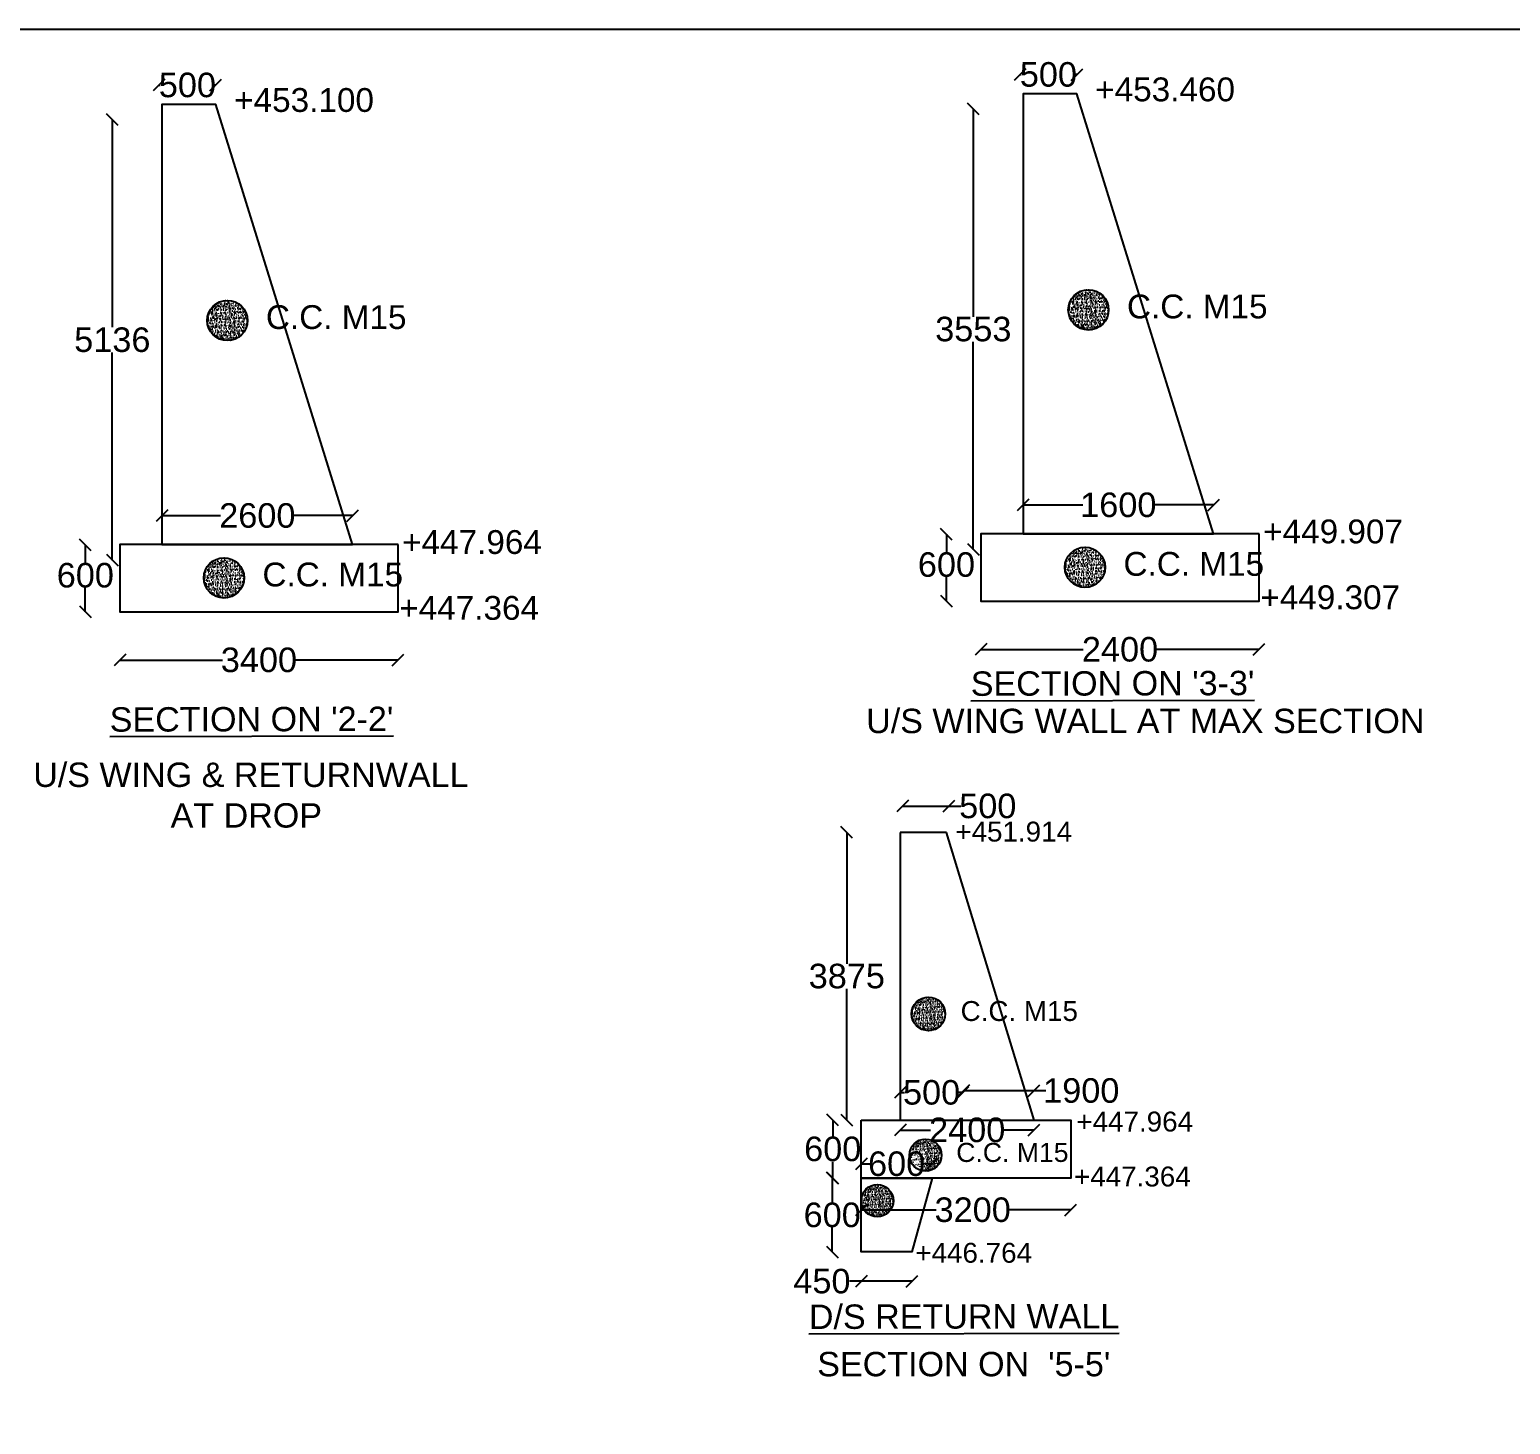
# Model space of a CAD drawing. Header units: millimetres. Extents: x 5124 to 6568637, y 2311 to 91879094.
# Drawn here: x 3732437 to 3744507, y 45951411 to 45962782 of the extents above; entities that cross this region are included whole.
import ezdxf

# ---------------------------------------------------------------- set-up
doc = ezdxf.new("R2010")
doc.units = ezdxf.units.MM
doc.header["$MEASUREMENT"] = 0
doc.layers.add('DRAWING', color=7, linetype='Continuous')
doc.layers.add('TEXT', color=7, linetype='Continuous')
doc.styles.get("Standard").update_dxf_attribs({"font": 'arial.ttf', "height": 200})
doc.dimstyles.get("Standard").update_dxf_attribs({"dimtxt": 200, "dimasz": 110, "dimexe": 0.18, "dimexo": 0.0625, "dimgap": 0.09, "dimtad": 0, "dimtih": 1, "dimtoh": 1, "dimdec": 0, "dimzin": 0, "dimdsep": 46, "dimtxsty": 'Standard', "dimblk": 'OBLIQUE', "dimcen": 0.09, "dimse1": 1, "dimse2": 1, "dimadec": 0, "dimazin": 0, "dimtfac": 1, "dimtdec": 0, "dimtofl": 0, "dimtmove": 0, "dimatfit": 3, "dimfxl": 1, "dimtolj": 1, "dimtzin": 0, "dimarcsym": 0})

# ---------------------------------------------------------------- blocks, each defined once
blk = doc.blocks.new('_Oblique')
at = {"color": 0, "linetype": 'ByBlock', "lineweight": -2}
blk.add_line((-0.5, -0.5), (0.5, 0.5), dxfattribs=at)
blk = doc.blocks.new('*D72')
at = {"layer": 'Defpoints', "color": 0, "transparency": 16777216}
for p in [(3733516, 45958820), (3733516, 45958462), (3735069, 45958462)]:
    blk.add_point(p, dxfattribs=at)
at = {"layer": 'DRAWING', "color": 0, "lineweight": -2, "transparency": 16777216}
for p, q in [((3733516, 45958820), (3733992, 45958820)), ((3735069, 45958820), (3734593, 45958820))]:
    blk.add_line(p, q, dxfattribs=at)
at = {"layer": 'DRAWING', "color": 0, "lineweight": -2, "transparency": 16777216, "xscale": 95, "yscale": 95, "zscale": 95, "rotation": 180}
blk.add_blockref('_Oblique', (3733516, 45958820), dxfattribs=at)
at = {"layer": 'DRAWING', "color": 0, "lineweight": -2, "transparency": 16777216, "xscale": 95, "yscale": 95, "zscale": 95}
blk.add_blockref('_Oblique', (3735069, 45958820), dxfattribs=at)
at = {"layer": 'DRAWING', "color": 0, "transparency": 16777216, "insert": (3734293, 45958820), "char_height": 200, "attachment_point": 5}
blk.add_mtext('\\A1;2600', dxfattribs=at)
blk = doc.blocks.new('*D73')
at = {"layer": 'Defpoints', "color": 0, "transparency": 16777216}
for p in [(3733173, 45958581), (3732891, 45958037), (3733173, 45958037)]:
    blk.add_point(p, dxfattribs=at)
at = {"layer": 'DRAWING', "color": 0, "lineweight": -2, "transparency": 16777216}
for p, q in [((3732891, 45958581), (3732891, 45958435)), ((3732891, 45958037), (3732891, 45958231))]:
    blk.add_line(p, q, dxfattribs=at)
at = {"layer": 'DRAWING', "color": 0, "lineweight": -2, "transparency": 16777216, "xscale": 95, "yscale": 95, "zscale": 95}
for p, rotation in [((3732891, 45958581), 90), ((3732891, 45958037), 270)]:
    blk.add_blockref('_Oblique', p, dxfattribs=dict(at, rotation=rotation))
at = {"layer": 'DRAWING', "color": 0, "transparency": 16777216, "insert": (3732891, 45958333), "char_height": 200, "attachment_point": 5}
blk.add_mtext('\\A1;600', dxfattribs=at)
blk = doc.blocks.new('*D74')
at = {"layer": 'Defpoints', "color": 0, "transparency": 16777216}
for p in [(3733173, 45957914), (3735440, 45957914), (3733173, 45957643)]:
    blk.add_point(p, dxfattribs=at)
at = {"layer": 'DRAWING', "color": 0, "lineweight": -2, "transparency": 16777216}
for p, q in [((3733173, 45957643), (3734008, 45957643)), ((3735440, 45957643), (3734605, 45957643))]:
    blk.add_line(p, q, dxfattribs=at)
at = {"layer": 'DRAWING', "color": 0, "lineweight": -2, "transparency": 16777216, "xscale": 95, "yscale": 95, "zscale": 95, "rotation": 180}
blk.add_blockref('_Oblique', (3733173, 45957643), dxfattribs=at)
at = {"layer": 'DRAWING', "color": 0, "lineweight": -2, "transparency": 16777216, "xscale": 95, "yscale": 95, "zscale": 95}
blk.add_blockref('_Oblique', (3735440, 45957643), dxfattribs=at)
at = {"layer": 'DRAWING', "color": 0, "transparency": 16777216, "insert": (3734306, 45957643), "char_height": 200, "attachment_point": 5}
blk.add_mtext('\\A1;3400', dxfattribs=at)
blk = doc.blocks.new('*D75')
at = {"layer": 'Defpoints', "color": 0, "transparency": 16777216}
for p in [(3733111, 45962049), (3733516, 45962049), (3733173, 45958458)]:
    blk.add_point(p, dxfattribs=at)
at = {"layer": 'DRAWING', "color": 0, "lineweight": -2, "transparency": 16777216}
for p, q in [((3733111, 45962049), (3733111, 45960356)), ((3733111, 45958458), (3733111, 45960151))]:
    blk.add_line(p, q, dxfattribs=at)
at = {"layer": 'DRAWING', "color": 0, "lineweight": -2, "transparency": 16777216, "xscale": 95, "yscale": 95, "zscale": 95}
for p, rotation in [((3733111, 45962049), 90), ((3733111, 45958458), 270)]:
    blk.add_blockref('_Oblique', p, dxfattribs=dict(at, rotation=rotation))
at = {"layer": 'DRAWING', "color": 0, "transparency": 16777216, "insert": (3733111, 45960253), "char_height": 200, "attachment_point": 5}
blk.add_mtext('\\A1;5136', dxfattribs=at)
blk = doc.blocks.new('*D76')
at = {"layer": 'Defpoints', "color": 0, "transparency": 16777216}
for p in [(3733491, 45962330), (3733491, 45962049), (3733954, 45962049)]:
    blk.add_point(p, dxfattribs=at)
at = {"layer": 'DRAWING', "color": 0, "lineweight": -2, "transparency": 16777216}
for p, q in [((3733491, 45962330), (3733502, 45962330)), ((3733954, 45962330), (3733943, 45962330))]:
    blk.add_line(p, q, dxfattribs=at)
at = {"layer": 'DRAWING', "color": 0, "lineweight": -2, "transparency": 16777216, "xscale": 95, "yscale": 95, "zscale": 95, "rotation": 180}
blk.add_blockref('_Oblique', (3733491, 45962330), dxfattribs=at)
at = {"layer": 'DRAWING', "color": 0, "lineweight": -2, "transparency": 16777216, "xscale": 95, "yscale": 95, "zscale": 95}
blk.add_blockref('_Oblique', (3733954, 45962330), dxfattribs=at)
at = {"layer": 'DRAWING', "color": 0, "transparency": 16777216, "insert": (3733723, 45962330), "char_height": 200, "attachment_point": 5}
blk.add_mtext('\\A1;500', dxfattribs=at)
blk = doc.blocks.new('*D77')
at = {"layer": 'Defpoints', "color": 0, "transparency": 16777216}
for p in [(3740534, 45958907), (3740534, 45958549), (3742088, 45958549)]:
    blk.add_point(p, dxfattribs=at)
at = {"layer": 'DRAWING', "color": 0, "lineweight": -2, "transparency": 16777216}
for p, q in [((3740534, 45958907), (3741022, 45958907)), ((3742088, 45958907), (3741600, 45958907))]:
    blk.add_line(p, q, dxfattribs=at)
at = {"layer": 'DRAWING', "color": 0, "lineweight": -2, "transparency": 16777216, "xscale": 95, "yscale": 95, "zscale": 95, "rotation": 180}
blk.add_blockref('_Oblique', (3740534, 45958907), dxfattribs=at)
at = {"layer": 'DRAWING', "color": 0, "lineweight": -2, "transparency": 16777216, "xscale": 95, "yscale": 95, "zscale": 95}
blk.add_blockref('_Oblique', (3742088, 45958907), dxfattribs=at)
at = {"layer": 'DRAWING', "color": 0, "transparency": 16777216, "insert": (3741311, 45958907), "char_height": 200, "attachment_point": 5}
blk.add_mtext('\\A1;1600', dxfattribs=at)
blk = doc.blocks.new('*D78')
at = {"layer": 'Defpoints', "color": 0, "transparency": 16777216}
for p in [(3740192, 45958668), (3739910, 45958124), (3740192, 45958124)]:
    blk.add_point(p, dxfattribs=at)
at = {"layer": 'DRAWING', "color": 0, "lineweight": -2, "transparency": 16777216}
for p, q in [((3739910, 45958668), (3739910, 45958522)), ((3739910, 45958124), (3739910, 45958318))]:
    blk.add_line(p, q, dxfattribs=at)
at = {"layer": 'DRAWING', "color": 0, "lineweight": -2, "transparency": 16777216, "xscale": 95, "yscale": 95, "zscale": 95}
for p, rotation in [((3739910, 45958668), 90), ((3739910, 45958124), 270)]:
    blk.add_blockref('_Oblique', p, dxfattribs=dict(at, rotation=rotation))
at = {"layer": 'DRAWING', "color": 0, "transparency": 16777216, "insert": (3739910, 45958420), "char_height": 200, "attachment_point": 5}
blk.add_mtext('\\A1;600', dxfattribs=at)
blk = doc.blocks.new('*D79')
at = {"layer": 'Defpoints', "color": 0, "transparency": 16777216}
for p in [(3740192, 45958000), (3742458, 45958000), (3740192, 45957729)]:
    blk.add_point(p, dxfattribs=at)
at = {"layer": 'DRAWING', "color": 0, "lineweight": -2, "transparency": 16777216}
for p, q in [((3740192, 45957729), (3741025, 45957729)), ((3742458, 45957729), (3741625, 45957729))]:
    blk.add_line(p, q, dxfattribs=at)
at = {"layer": 'DRAWING', "color": 0, "lineweight": -2, "transparency": 16777216, "xscale": 95, "yscale": 95, "zscale": 95, "rotation": 180}
blk.add_blockref('_Oblique', (3740192, 45957729), dxfattribs=at)
at = {"layer": 'DRAWING', "color": 0, "lineweight": -2, "transparency": 16777216, "xscale": 95, "yscale": 95, "zscale": 95}
blk.add_blockref('_Oblique', (3742458, 45957729), dxfattribs=at)
at = {"layer": 'DRAWING', "color": 0, "transparency": 16777216, "insert": (3741325, 45957729), "char_height": 200, "attachment_point": 5}
blk.add_mtext('\\A1;2400', dxfattribs=at)
blk = doc.blocks.new('*D80')
at = {"layer": 'Defpoints', "color": 0, "transparency": 16777216}
for p in [(3740129, 45962135), (3740534, 45962135), (3740192, 45958545)]:
    blk.add_point(p, dxfattribs=at)
at = {"layer": 'DRAWING', "color": 0, "lineweight": -2, "transparency": 16777216}
for p, q in [((3740129, 45962135), (3740129, 45960442)), ((3740129, 45958545), (3740129, 45960238))]:
    blk.add_line(p, q, dxfattribs=at)
at = {"layer": 'DRAWING', "color": 0, "lineweight": -2, "transparency": 16777216, "xscale": 95, "yscale": 95, "zscale": 95}
for p, rotation in [((3740129, 45962135), 90), ((3740129, 45958545), 270)]:
    blk.add_blockref('_Oblique', p, dxfattribs=dict(at, rotation=rotation))
at = {"layer": 'DRAWING', "color": 0, "transparency": 16777216, "insert": (3740129, 45960340), "char_height": 200, "attachment_point": 5}
blk.add_mtext('\\A1;3553', dxfattribs=at)
blk = doc.blocks.new('*D81')
at = {"layer": 'Defpoints', "color": 0, "transparency": 16777216}
for p in [(3740509, 45962416), (3740509, 45962135), (3740973, 45962135)]:
    blk.add_point(p, dxfattribs=at)
at = {"layer": 'DRAWING', "color": 0, "lineweight": -2, "transparency": 16777216}
for p, q in [((3740509, 45962416), (3740520, 45962416)), ((3740973, 45962416), (3740962, 45962416))]:
    blk.add_line(p, q, dxfattribs=at)
at = {"layer": 'DRAWING', "color": 0, "lineweight": -2, "transparency": 16777216, "xscale": 95, "yscale": 95, "zscale": 95, "rotation": 180}
blk.add_blockref('_Oblique', (3740509, 45962416), dxfattribs=at)
at = {"layer": 'DRAWING', "color": 0, "lineweight": -2, "transparency": 16777216, "xscale": 95, "yscale": 95, "zscale": 95}
blk.add_blockref('_Oblique', (3740973, 45962416), dxfattribs=at)
at = {"layer": 'DRAWING', "color": 0, "transparency": 16777216, "insert": (3740741, 45962416), "char_height": 200, "attachment_point": 5}
blk.add_mtext('\\A1;500', dxfattribs=at)
blk = doc.blocks.new('*D93')
at = {"layer": 'Defpoints', "color": 0, "transparency": 16777216}
for p in [(3739931, 45956452), (3739554, 45956226), (3739931, 45956226)]:
    blk.add_point(p, dxfattribs=at)
at = {"layer": 'DRAWING', "color": 0, "lineweight": -2, "transparency": 16777216}
for p, q in [((3739554, 45956452), (3739931, 45956452)), ((3739931, 45956452), (3740026, 45956452))]:
    blk.add_line(p, q, dxfattribs=at)
at = {"layer": 'DRAWING', "color": 0, "lineweight": -2, "transparency": 16777216, "xscale": 95, "yscale": 95, "zscale": 95, "rotation": 180}
blk.add_blockref('_Oblique', (3739554, 45956452), dxfattribs=at)
at = {"layer": 'DRAWING', "color": 0, "lineweight": -2, "transparency": 16777216, "xscale": 95, "yscale": 95, "zscale": 95}
blk.add_blockref('_Oblique', (3739931, 45956452), dxfattribs=at)
at = {"layer": 'DRAWING', "color": 0, "transparency": 16777216, "insert": (3740247, 45956452), "char_height": 200, "attachment_point": 5}
blk.add_mtext('\\A1;500', dxfattribs=at)
blk = doc.blocks.new('*D99')
at = {"layer": 'Defpoints', "color": 0, "transparency": 16777216}
for p in [(3739215, 45953420), (3740923, 45953420), (3740923, 45953160)]:
    blk.add_point(p, dxfattribs=at)
at = {"layer": 'DRAWING', "color": 0, "lineweight": -2, "transparency": 16777216}
for p, q in [((3739215, 45953160), (3739826, 45953160)), ((3740923, 45953160), (3740422, 45953160))]:
    blk.add_line(p, q, dxfattribs=at)
at = {"layer": 'DRAWING', "color": 0, "lineweight": -2, "transparency": 16777216, "xscale": 95, "yscale": 95, "zscale": 95, "rotation": 180}
blk.add_blockref('_Oblique', (3739215, 45953160), dxfattribs=at)
at = {"layer": 'DRAWING', "color": 0, "lineweight": -2, "transparency": 16777216, "xscale": 95, "yscale": 95, "zscale": 95}
blk.add_blockref('_Oblique', (3740923, 45953160), dxfattribs=at)
at = {"layer": 'DRAWING', "color": 0, "transparency": 16777216, "insert": (3740124, 45953160), "char_height": 200, "attachment_point": 5}
blk.add_mtext('\\A1;3200', dxfattribs=at)
blk = doc.blocks.new('*D94')
at = {"layer": 'Defpoints', "color": 0, "transparency": 16777216}
for p in [(3739533, 45953892), (3740625, 45953892), (3740625, 45953811)]:
    blk.add_point(p, dxfattribs=at)
at = {"layer": 'DRAWING', "color": 0, "lineweight": -2, "transparency": 16777216}
for p, q in [((3739533, 45953811), (3739779, 45953811)), ((3740625, 45953811), (3740379, 45953811))]:
    blk.add_line(p, q, dxfattribs=at)
at = {"layer": 'DRAWING', "color": 0, "lineweight": -2, "transparency": 16777216, "xscale": 95, "yscale": 95, "zscale": 95, "rotation": 180}
blk.add_blockref('_Oblique', (3739533, 45953811), dxfattribs=at)
at = {"layer": 'DRAWING', "color": 0, "lineweight": -2, "transparency": 16777216, "xscale": 95, "yscale": 95, "zscale": 95}
blk.add_blockref('_Oblique', (3740625, 45953811), dxfattribs=at)
at = {"layer": 'DRAWING', "color": 0, "transparency": 16777216, "insert": (3740079, 45953811), "char_height": 200, "attachment_point": 5}
blk.add_mtext('\\A1;2400', dxfattribs=at)
blk = doc.blocks.new('*D95')
at = {"layer": 'Defpoints', "color": 0, "transparency": 16777216}
for p in [(3739215, 45953892), (3738983, 45953420), (3739215, 45953420)]:
    blk.add_point(p, dxfattribs=at)
at = {"layer": 'DRAWING', "color": 0, "lineweight": -2, "transparency": 16777216}
for p, q in [((3738983, 45953892), (3738983, 45953758)), ((3738983, 45953420), (3738983, 45953553))]:
    blk.add_line(p, q, dxfattribs=at)
at = {"layer": 'DRAWING', "color": 0, "lineweight": -2, "transparency": 16777216, "xscale": 95, "yscale": 95, "zscale": 95}
for p, rotation in [((3738983, 45953892), 90), ((3738983, 45953420), 270)]:
    blk.add_blockref('_Oblique', p, dxfattribs=dict(at, rotation=rotation))
at = {"layer": 'DRAWING', "color": 0, "transparency": 16777216, "insert": (3738983, 45953656), "char_height": 200, "attachment_point": 5}
blk.add_mtext('\\A1;600', dxfattribs=at)
blk = doc.blocks.new('*D100')
at = {"layer": 'Defpoints', "color": 0, "transparency": 16777216}
for p in [(3739215, 45953535), (3739215, 45953420), (3739793, 45953420)]:
    blk.add_point(p, dxfattribs=at)
at = {"layer": 'DRAWING', "color": 0, "lineweight": -2, "transparency": 16777216}
for p, q in [((3739215, 45953535), (3739283, 45953535)), ((3739793, 45953535), (3739725, 45953535))]:
    blk.add_line(p, q, dxfattribs=at)
at = {"layer": 'DRAWING', "color": 0, "lineweight": -2, "transparency": 16777216, "xscale": 95, "yscale": 95, "zscale": 95, "rotation": 180}
blk.add_blockref('_Oblique', (3739215, 45953535), dxfattribs=at)
at = {"layer": 'DRAWING', "color": 0, "lineweight": -2, "transparency": 16777216, "xscale": 95, "yscale": 95, "zscale": 95}
blk.add_blockref('_Oblique', (3739793, 45953535), dxfattribs=at)
at = {"layer": 'DRAWING', "color": 0, "transparency": 16777216, "insert": (3739504, 45953535), "char_height": 200, "attachment_point": 5}
blk.add_mtext('\\A1;600', dxfattribs=at)
blk = doc.blocks.new('*D101')
at = {"layer": 'Defpoints', "color": 0, "transparency": 16777216}
for p in [(3738979, 45953420), (3739215, 45953420), (3739215, 45952817)]:
    blk.add_point(p, dxfattribs=at)
at = {"layer": 'DRAWING', "color": 0, "lineweight": -2, "transparency": 16777216}
for p, q in [((3738979, 45953420), (3738979, 45953220)), ((3738979, 45952817), (3738979, 45953016))]:
    blk.add_line(p, q, dxfattribs=at)
at = {"layer": 'DRAWING', "color": 0, "lineweight": -2, "transparency": 16777216, "xscale": 95, "yscale": 95, "zscale": 95}
for p, rotation in [((3738979, 45953420), 90), ((3738979, 45952817), 270)]:
    blk.add_blockref('_Oblique', p, dxfattribs=dict(at, rotation=rotation))
at = {"layer": 'DRAWING', "color": 0, "transparency": 16777216, "insert": (3738979, 45953118), "char_height": 200, "attachment_point": 5}
blk.add_mtext('\\A1;600', dxfattribs=at)
blk = doc.blocks.new('*D96')
at = {"layer": 'Defpoints', "color": 0, "transparency": 16777216}
for p in [(3739098, 45956238), (3739533, 45956238), (3739215, 45953892)]:
    blk.add_point(p, dxfattribs=at)
at = {"layer": 'DRAWING', "color": 0, "lineweight": -2, "transparency": 16777216}
for p, q in [((3739098, 45956238), (3739098, 45955167)), ((3739098, 45953892), (3739098, 45954963))]:
    blk.add_line(p, q, dxfattribs=at)
at = {"layer": 'DRAWING', "color": 0, "lineweight": -2, "transparency": 16777216, "xscale": 95, "yscale": 95, "zscale": 95}
for p, rotation in [((3739098, 45956238), 90), ((3739098, 45953892), 270)]:
    blk.add_blockref('_Oblique', p, dxfattribs=dict(at, rotation=rotation))
at = {"layer": 'DRAWING', "color": 0, "transparency": 16777216, "insert": (3739098, 45955065), "char_height": 200, "attachment_point": 5}
blk.add_mtext('\\A1;3875', dxfattribs=at)
blk = doc.blocks.new('*D97')
at = {"layer": 'Defpoints', "color": 0, "transparency": 16777216}
for p in [(3739533, 45954088), (3740044, 45954117), (3740044, 45954083)]:
    blk.add_point(p, dxfattribs=at)
at = {"layer": 'DRAWING', "color": 0, "lineweight": -2, "transparency": 16777216}
for p, q in [((3739533, 45954117), (3739568, 45954117)), ((3740044, 45954117), (3740009, 45954117))]:
    blk.add_line(p, q, dxfattribs=at)
at = {"layer": 'DRAWING', "color": 0, "lineweight": -2, "transparency": 16777216, "xscale": 95, "yscale": 95, "zscale": 95, "rotation": 180}
blk.add_blockref('_Oblique', (3739533, 45954117), dxfattribs=at)
at = {"layer": 'DRAWING', "color": 0, "lineweight": -2, "transparency": 16777216, "xscale": 95, "yscale": 95, "zscale": 95}
blk.add_blockref('_Oblique', (3740044, 45954117), dxfattribs=at)
at = {"layer": 'DRAWING', "color": 0, "transparency": 16777216, "insert": (3739789, 45954117), "char_height": 200, "attachment_point": 5}
blk.add_mtext('\\A1;500', dxfattribs=at)
blk = doc.blocks.new('*D92')
at = {"layer": 'Defpoints', "color": 0, "transparency": 16777216}
for p in [(3740625, 45954132), (3740050, 45954117), (3740625, 45953892)]:
    blk.add_point(p, dxfattribs=at)
at = {"layer": 'DRAWING', "color": 0, "lineweight": -2, "transparency": 16777216}
for p, q in [((3740050, 45954132), (3740625, 45954132)), ((3740625, 45954132), (3740720, 45954132))]:
    blk.add_line(p, q, dxfattribs=at)
at = {"layer": 'DRAWING', "color": 0, "lineweight": -2, "transparency": 16777216, "xscale": 95, "yscale": 95, "zscale": 95, "rotation": 180}
blk.add_blockref('_Oblique', (3740050, 45954132), dxfattribs=at)
at = {"layer": 'DRAWING', "color": 0, "lineweight": -2, "transparency": 16777216, "xscale": 95, "yscale": 95, "zscale": 95}
blk.add_blockref('_Oblique', (3740625, 45954132), dxfattribs=at)
at = {"layer": 'DRAWING', "color": 0, "transparency": 16777216, "insert": (3741009, 45954132), "char_height": 200, "attachment_point": 5}
blk.add_mtext('\\A1;1900', dxfattribs=at)
blk = doc.blocks.new('*D98')
at = {"layer": 'Defpoints', "color": 0, "transparency": 16777216}
for p in [(3739215, 45952817), (3739629, 45952817), (3739215, 45952578)]:
    blk.add_point(p, dxfattribs=at)
at = {"layer": 'DRAWING', "color": 0, "lineweight": -2, "transparency": 16777216}
for p, q in [((3739215, 45952578), (3739120, 45952578)), ((3739629, 45952578), (3739215, 45952578))]:
    blk.add_line(p, q, dxfattribs=at)
at = {"layer": 'DRAWING', "color": 0, "lineweight": -2, "transparency": 16777216, "xscale": 95, "yscale": 95, "zscale": 95, "rotation": 180}
blk.add_blockref('_Oblique', (3739215, 45952578), dxfattribs=at)
at = {"layer": 'DRAWING', "color": 0, "lineweight": -2, "transparency": 16777216, "xscale": 95, "yscale": 95, "zscale": 95}
blk.add_blockref('_Oblique', (3739629, 45952578), dxfattribs=at)
at = {"layer": 'DRAWING', "color": 0, "transparency": 16777216, "insert": (3738895, 45952578), "char_height": 200, "attachment_point": 5}
blk.add_mtext('\\A1;450', dxfattribs=at)

msp = doc.modelspace()

# ---------------------------------------------------------------- hatches: boundary and pattern name
at = {"layer": 'DRAWING'}
h = msp.add_hatch(dxfattribs=at)
h.set_pattern_fill('AR-CONC,_O', color=256, scale=7.048575)
h.set_pattern_definition([(130, (6162087.055, 13564745.837), (-50.55661959, -4.423131095), [5.28643101, -58.15074107]), (185, (6162087.055, 13564745.837), (9.77999136, 53.01882425), [4.229144805, -46.52059286]), (79.5486, (6162082.84, 13564745.47), (-40.776665774, 48.595660964), [4.49277489, -49.420525345]), (133.8158, (6162087.055, 13564759.934), (-75.22528228, -11.66673133), [7.92964651, -87.2261116]), (83.3644, (6162080.79, 13564758.96), (-65.88039876, 68.66142556), [6.73916255, -74.13077618]), (188.8158, (6162087.055, 13564759.934), (-65.88034517, 68.66147701), [6.3437172, -69.78088929]), (159, (6162080.007, 13564756.41), (-42.07343931, -28.378893166), [5.28643101, -58.15074107]), (214, (6162080.007, 13564756.41), (-17.15026287, 51.11274243), [4.229144805, -46.52059286]), (108.5486, (6162076.5, 13564754.045), (-59.223719415, 22.73380291), [4.49277489, -49.420525345]), (142.5, (6162087.055, 13564745.837), (-0.857096482, 23.464271877), [0, -45.956706883, 0, -47.225450325, 0, -46.696807224]), (172.5, (6162087.055, 13564745.837), (-18.542652795, 27.80040404), [0, -26.92555526, 0, -44.899420682, 0, -17.797651055]), (212.5, (6162102.774, 13564745.837), (-37.626873048, -1.589796977), [0, -17.621436688, 0, -54.978882468, 0, -72.95274789]), (222.5, (6162109.822, 13564745.837), (-41.106312643, 7.055974433), [0, -22.907867695, 0, -36.51161682, 0, -51.807023864])])
h.paths.add_polyline_path([(3740903.3, 45960497.4, 1), (3741231.8, 45960497.4, 1)])
h = msp.add_hatch(dxfattribs=at)
h.set_pattern_fill('AR-CONC,_O', color=256, scale=7.048575)
h.set_pattern_definition([(130, (6155068.555, 13564659.337), (-50.55661959, -4.423131095), [5.28643101, -58.15074107]), (185, (6155068.555, 13564659.337), (9.77999136, 53.01882425), [4.229144805, -46.52059286]), (79.5486, (6155064.34, 13564658.97), (-40.776665774, 48.595660964), [4.49277489, -49.420525345]), (133.8158, (6155068.555, 13564673.434), (-75.22528228, -11.66673133), [7.92964651, -87.2261116]), (83.3644, (6155062.29, 13564672.46), (-65.88039876, 68.66142556), [6.73916255, -74.13077618]), (188.8158, (6155068.555, 13564673.434), (-65.88034517, 68.66147701), [6.3437172, -69.78088929]), (159, (6155061.507, 13564669.91), (-42.07343931, -28.378893166), [5.28643101, -58.15074107]), (214, (6155061.507, 13564669.91), (-17.15026287, 51.11274243), [4.229144805, -46.52059286]), (108.5486, (6155058, 13564667.545), (-59.223719415, 22.73380291), [4.49277489, -49.420525345]), (142.5, (6155068.555, 13564659.337), (-0.857096482, 23.464271877), [0, -45.956706883, 0, -47.225450325, 0, -46.696807224]), (172.5, (6155068.555, 13564659.337), (-18.542652795, 27.80040404), [0, -26.92555526, 0, -44.899420682, 0, -17.797651055]), (212.5, (6155084.274, 13564659.337), (-37.626873048, -1.589796977), [0, -17.621436688, 0, -54.978882468, 0, -72.95274789]), (222.5, (6155091.322, 13564659.337), (-41.106312643, 7.055974433), [0, -22.907867695, 0, -36.51161682, 0, -51.807023864])])
h.paths.add_polyline_path([(3733884.8, 45960410.9, 1), (3734213.3, 45960410.9, 1)])
h = msp.add_hatch(dxfattribs=at)
h.set_pattern_fill('AR-CONC,_O', color=256, scale=7.048575)
h.set_pattern_definition([(130, (6155040.25, 13562560.733), (-50.55661959, -4.423131095), [5.28643101, -58.15074107]), (185, (6155040.25, 13562560.73), (9.77999136, 53.01882425), [4.229144805, -46.52059286]), (79.5486, (6155036.037, 13562560.364), (-40.776665774, 48.595660964), [4.49277489, -49.420525345]), (133.8158, (6155040.25, 13562574.83), (-75.22528228, -11.66673133), [7.92964651, -87.2261116]), (83.3644, (6155033.98, 13562573.86), (-65.88039876, 68.66142556), [6.73916255, -74.13077618]), (188.8158, (6155040.25, 13562574.83), (-65.88034517, 68.66147701), [6.3437172, -69.78088929]), (159, (6155033.2, 13562571.305), (-42.07343931, -28.378893166), [5.28643101, -58.15074107]), (214, (6155033.2, 13562571.305), (-17.15026287, 51.11274243), [4.229144805, -46.52059286]), (108.5486, (6155029.695, 13562568.94), (-59.223719415, 22.73380291), [4.49277489, -49.420525345]), (142.5, (6155040.25, 13562560.733), (-0.857096482, 23.464271877), [0, -45.956706883, 0, -47.225450325, 0, -46.696807224]), (172.5, (6155040.25, 13562560.733), (-18.542652795, 27.80040404), [0, -26.92555526, 0, -44.899420682, 0, -17.797651055]), (212.5, (6155055.968, 13562560.733), (-37.626873048, -1.589796977), [0, -17.621436688, 0, -54.978882468, 0, -72.95274789]), (222.5, (6155063.017, 13562560.733), (-41.106312643, 7.055974433), [0, -22.907867695, 0, -36.51161682, 0, -51.807023864])])
h.paths.add_polyline_path([(3733856.5, 45958312.3, 1), (3734185, 45958312.3, 1)])
h = msp.add_hatch(dxfattribs=at)
h.set_pattern_fill('AR-CONC,_O', color=256, scale=7.048575)
h.set_pattern_definition([(130, (6162058.75, 13562647.233), (-50.55661959, -4.423131095), [5.28643101, -58.15074107]), (185, (6162058.75, 13562647.23), (9.77999136, 53.01882425), [4.229144805, -46.52059286]), (79.5486, (6162054.537, 13562646.864), (-40.776665774, 48.595660964), [4.49277489, -49.420525345]), (133.8158, (6162058.75, 13562661.33), (-75.22528228, -11.66673133), [7.92964651, -87.2261116]), (83.3644, (6162052.48, 13562660.36), (-65.88039876, 68.66142556), [6.73916255, -74.13077618]), (188.8158, (6162058.75, 13562661.33), (-65.88034517, 68.66147701), [6.3437172, -69.78088929]), (159, (6162051.7, 13562657.805), (-42.07343931, -28.378893166), [5.28643101, -58.15074107]), (214, (6162051.7, 13562657.805), (-17.15026287, 51.11274243), [4.229144805, -46.52059286]), (108.5486, (6162048.195, 13562655.44), (-59.223719415, 22.73380291), [4.49277489, -49.420525345]), (142.5, (6162058.75, 13562647.233), (-0.857096482, 23.464271877), [0, -45.956706883, 0, -47.225450325, 0, -46.696807224]), (172.5, (6162058.75, 13562647.233), (-18.542652795, 27.80040404), [0, -26.92555526, 0, -44.899420682, 0, -17.797651055]), (212.5, (6162074.468, 13562647.233), (-37.626873048, -1.589796977), [0, -17.621436688, 0, -54.978882468, 0, -72.95274789]), (222.5, (6162081.517, 13562647.233), (-41.106312643, 7.055974433), [0, -22.907867695, 0, -36.51161682, 0, -51.807023864])])
h.paths.add_polyline_path([(3740875, 45958398.8, 1), (3741203.5, 45958398.8, 1)])
h = msp.add_hatch(dxfattribs=at)
h.set_pattern_fill('AR-CONC,_O', color=256, scale=5.882925)
h.set_pattern_definition([(130, (5760409.775, 18916416.292), (-42.1958774, -3.69166093), [4.412193625, -48.53412987]), (185, (5760409.775, 18916416.292), (8.16263666, 44.250897825), [3.5297549, -38.8273039]), (79.5486, (5760406.26, 18916415.985), (-34.03327208, 40.55921003), [3.749787466, -41.24766342]), (133.8158, (5760409.775, 18916428.06), (-62.78498868, -9.7373592), [6.61829044, -72.80119481]), (83.3644, (5760404.54, 18916427.247), (-54.98550441, 57.30662213), [5.62468138, -61.87148525]), (188.8158, (5760409.775, 18916428.06), (-54.98545967, 57.30666508), [5.29463235, -58.24095585]), (159, (5760403.892, 18916425.117), (-35.1155932, -23.6857667), [4.412193625, -48.53412987]), (214, (5760403.892, 18916425.117), (-14.314058084, 42.660032076), [3.5297549, -38.8273039]), (108.5486, (5760400.966, 18916423.143), (-49.42966567, 18.974226685), [3.749787466, -41.24766342]), (142.5, (5760409.775, 18916416.292), (-0.715355148, 19.583895194), [0, -38.35666991, 0, -39.41559638, 0, -38.974377018]), (172.5, (5760409.775, 18916416.292), (-15.476183146, 23.202944542), [0, -22.472772862, 0, -37.474231186, 0, -14.854385203]), (212.5, (5760422.894, 18916416.292), (-31.404372661, -1.32688615), [0, -14.707312082, 0, -45.886813697, 0, -60.88827202]), (222.5, (5760428.777, 18916416.292), (-34.308403979, 5.889100865), [0, -19.119505707, 0, -30.473550635, 0, -43.239497522])])
h.paths.add_polyline_path([(3739626.5, 45954758.1, 1.0000006), (3739900.7, 45954758.1, 1)])
h = msp.add_hatch(dxfattribs=at)
h.set_pattern_fill('AR-CONC,_O', color=256, scale=5.628256)
h.set_pattern_definition([(130, (5672912.8, 20085741.376), (-40.36923779, -3.531850673), [4.221191846, -46.433110304]), (185, (5672912.8, 20085741.376), (7.809279974, 42.33529735), [3.376953477, -37.14648824]), (79.5486, (5672909.436, 20085741.08), (-32.5599878, 38.803420975), [3.58746094, -39.462071546]), (133.8158, (5672912.8, 20085752.633), (-60.06705616, -9.315833515), [6.33178777, -69.64966546]), (83.3644, (5672907.795, 20085751.856), (-52.60520788, 54.82584551), [5.38119157, -59.19309786]), (188.8158, (5672912.8, 20085752.63), (-52.60516508, 54.8258866), [5.06543021, -55.71973236]), (159, (5672907.172, 20085749.82), (-33.59545575, -22.660421043), [4.221191846, -46.433110304]), (214, (5672907.17, 20085749.82), (-13.69440927, 40.81329943), [3.376953477, -37.14648824]), (108.5486, (5672904.372, 20085747.93), (-47.28987878, 18.15284137), [3.58746094, -39.462071546]), (142.5, (5672912.8, 20085741.376), (-0.6843877615, 18.7361176174), [0, -36.69622778, 0, -37.709313822, 0, -37.287194638]), (172.5, (5672912.8, 20085741.376), (-14.806226484, 22.198500028), [0, -21.499937135, 0, -35.85198941, 0, -14.21134588]), (212.5, (5672925.351, 20085741.376), (-30.044892196, -1.269445875), [0, -14.070639486, 0, -43.900395196, 0, -58.252447472]), (222.5, (5672930.98, 20085741.376), (-32.823209368, 5.634164469), [0, -18.291831332, 0, -29.154365015, 0, -41.36768009])])
h.paths.add_polyline_path([(3739608.3, 45953606.1, 1), (3739870.6, 45953606.1, 1)])
h = msp.add_hatch(dxfattribs=at)
h.set_pattern_fill('AR-CONC,_O', color=256, scale=5.628256)
h.set_pattern_definition([(130, (5672519.54, 20085370.224), (-40.36923779, -3.531850673), [4.221191846, -46.433110304]), (185, (5672519.54, 20085370.224), (7.809279974, 42.33529735), [3.376953477, -37.14648824]), (79.5486, (5672516.176, 20085369.93), (-32.5599878, 38.803420975), [3.58746094, -39.462071546]), (133.8158, (5672519.54, 20085381.48), (-60.06705616, -9.315833515), [6.33178777, -69.64966546]), (83.3644, (5672514.534, 20085380.704), (-52.60520788, 54.82584551), [5.38119157, -59.19309786]), (188.8158, (5672519.54, 20085381.48), (-52.60516508, 54.8258866), [5.06543021, -55.71973236]), (159, (5672513.91, 20085378.666), (-33.59545575, -22.660421043), [4.221191846, -46.433110304]), (214, (5672513.91, 20085378.666), (-13.69440927, 40.81329943), [3.376953477, -37.14648824]), (108.5486, (5672511.112, 20085376.778), (-47.28987878, 18.15284137), [3.58746094, -39.462071546]), (142.5, (5672519.54, 20085370.224), (-0.6843877615, 18.7361176174), [0, -36.69622778, 0, -37.709313822, 0, -37.287194638]), (172.5, (5672519.54, 20085370.224), (-14.806226484, 22.198500028), [0, -21.499937135, 0, -35.85198941, 0, -14.21134588]), (212.5, (5672532.091, 20085370.224), (-30.044892196, -1.269445875), [0, -14.070639486, 0, -43.900395196, 0, -58.252447472]), (222.5, (5672537.72, 20085370.224), (-32.823209368, 5.634164469), [0, -18.291831332, 0, -29.154365015, 0, -41.36768009])])
h.paths.add_polyline_path([(3739215, 45953235, 1), (3739477.3, 45953235, 1)])

# ---------------------------------------------------------------- linework, layer by layer
for p, q in [((3739910.8, 45956238), (3739533, 45956238)), ((3739533, 45956238), (3739533, 45953891.5)), ((3740624.8, 45953891.5), (3739910.8, 45956238)), ((3739533, 45953891.5), (3740624.8, 45953891.5))]:
    msp.add_line(p, q, dxfattribs=at)
for points in [[(3756106.5, 45962782.5), (3721901, 45962782.5), (3721901, 45937062), (3756106.5, 45937062)], [(3740534.4, 45958671.8), (3742087.8, 45958671.8), (3740972.7, 45962258.6), (3740534.4, 45962258.6)], [(3733515.9, 45958585.3), (3735069.3, 45958585.3), (3733954.2, 45962172.1), (3733515.9, 45962172.1)], [(3742458.2, 45958671.8), (3740191.5, 45958671.8), (3740191.5, 45958123.5), (3742458.2, 45958123.5)], [(3735439.7, 45958585.3), (3733173, 45958585.3), (3733173, 45958037), (3735439.7, 45958037)], [(3739215, 45953891.5), (3740923, 45953891.5), (3740923, 45953419.5), (3739215, 45953419.5)], [(3739215, 45953419.5), (3739793, 45953419.5), (3739629, 45952817), (3739215, 45952817)]]:
    msp.add_lwpolyline(points, close=True, dxfattribs=at)
for centre, radius in [((3741067.6, 45960497.4), 164.3), ((3734049.1, 45960410.9), 164.3), ((3734020.8, 45958312.3), 164.3), ((3741039.3, 45958398.8), 164.3), ((3739763.6, 45954758.1), 137.1), ((3739739.4, 45953606.1), 131.2), ((3739346.2, 45953235), 131.2)]:
    msp.add_circle(centre, radius, dxfattribs=at)

# ---------------------------------------------------------------- texts
msp.add_text("SECTION ON  '5-5'", height=198.77, dxfattribs=at).set_placement((3738856.8, 45951803.3))
at = {"layer": 'DRAWING', "char_height": 198.77, "attachment_point": 1}
for s, insert, width in [('\\pi44.021; U/S WING WALL AT MAX SECTION', (3739134.5, 45957245.7), 4693.79), ('\\pi170.4; U/S WING & RETURNWALL \\P\\pi1367.2;AT DROP', (3732219.1, 45956806.9), 3956.497)]:
    msp.add_mtext(s, dxfattribs=dict(at, insert=insert, width=width))
at = {"layer": 'TEXT'}
for s, height, p in [('+453.460', 194.28, (3741122.6, 45962198)), ('+453.100', 194.28, (3734104.1, 45962111.5)), (' C.C. M15  ', 194.28, (3734287.6, 45960341.6)), (' C.C. M15  ', 194.28, (3741306.1, 45960428.1)), ('+449.907', 194.28, (3742491.6, 45958594)), ('+447.964', 194.28, (3735473.1, 45958507.5)), (' C.C. M15  ', 194.28, (3741277.7, 45958329.5)), (' C.C. M15  ', 194.28, (3734259.2, 45958243)), ('+449.307', 194.28, (3742468.3, 45958057.3)), ('+447.364', 194.28, (3735449.8, 45957970.8)), ('+451.914', 162.15, (3739982.4, 45956162.8)), (' C.C. M15  ', 162.151, (3739962.6, 45954700.2)), ('+447.964', 162.15, (3740969.2, 45953798.9)), (' C.C. M15  ', 155.132, (3739929.8, 45953550.8)), ('+447.364', 162.15, (3740949.8, 45953350.9)), ('+446.764', 162.15, (3739656.5, 45952729.1))]:
    msp.add_text(s, height=height, dxfattribs=at).set_placement(p)
for s, p in [("%%USECTION ON '3-3'", (3740108.6, 45957350.7)), ("%%USECTION ON '2-2'", (3733090.1, 45957058.5)), ('%%UD/S RETURN WALL', (3738789.1, 45952189))]:
    msp.add_text(s, height=198.77, rotation=0.1412, dxfattribs=at).set_placement(p)

# ---------------------------------------------------------------- dimensions: what is measured, and where the dimension line sits
at = {"layer": 'DRAWING'}
for base, p1, p2, angle, text, picture, middle in [((3733490.8, 45962329.8), (3733954.2, 45962048.8), (3733490.8, 45962048.8), 180, '500', '*D76', (3733722.5, 45962329.8)), ((3740509.3, 45962416.3), (3740972.7, 45962135.3), (3740509.3, 45962135.3), 180, '500', '*D81', (3740741, 45962416.3)), ((3740534.4, 45958906.9), (3742087.8, 45958548.6), (3740534.4, 45958548.6), 180, '1600', '*D77', (3741311.1, 45958906.9)), ((3733515.9, 45958820.4), (3735069.3, 45958462.1), (3733515.9, 45958462.1), 180, '2600', '*D72', (3734292.6, 45958820.4)), ((3739909.5, 45958123.5), (3740191.5, 45958667.9), (3740191.5, 45958123.5), 90, '600', '*D78', (3739909.5, 45958419.7)), ((3732891, 45958037), (3733173, 45958581.4), (3733173, 45958037), 90, '600', '*D73', (3732891, 45958333.2))]:
    dim = msp.add_linear_dim(base=base, p1=p1, p2=p2, angle=angle, text=text, dimstyle='Standard', override={"dimasz": 95, "dimfxl": 2000, "dimarcsym": 1}, dxfattribs=at)
    dim.commit()
    dim.dimension.update_dxf_attribs({"geometry": picture, "text_midpoint": middle, "dimtype": 160})
for base, p1, p2, angle, text, picture, middle in [((3733110.7, 45962048.8), (3733173, 45958458.1), (3733515.9, 45962048.8), 90, '5136', '*D75', (3733110.7, 45960253.5)), ((3740129.2, 45962135.3), (3740191.5, 45958544.6), (3740534.4, 45962135.3), 90, '3553', '*D80', (3740129.2, 45960340)), ((3740191.5, 45957729.4), (3742458.2, 45958000.3), (3740191.5, 45958000.3), 180, '2400', '*D79', (3741324.8, 45957729.4)), ((3733173, 45957642.9), (3735439.7, 45957913.8), (3733173, 45957913.8), 180, '3400', '*D74', (3734306.3, 45957642.9)), ((3739097.9, 45956238), (3739215, 45953891.5), (3739533, 45956238), 90, '3875', '*D96', (3739097.9, 45955064.8)), ((3738983.1, 45953419.5), (3739215, 45953891.5), (3739215, 45953419.5), 90, '600', '*D95', (3738983.1, 45953655.5)), ((3738978.8, 45953419.5), (3739215, 45952817), (3739215, 45953419.5), 90, '600', '*D101', (3738978.8, 45953118.3))]:
    dim = msp.add_linear_dim(base=base, p1=p1, p2=p2, angle=angle, text=text, dimstyle='Standard', override={"dimasz": 95, "dimfxl": 2000, "dimarcsym": 1}, dxfattribs=at)
    dim.commit()
    dim.dimension.update_dxf_attribs({"geometry": picture, "text_midpoint": middle})
for base, p1, p2, text, picture, middle in [((3739931.2, 45956452.5), (3739553.5, 45956226), (3739931.2, 45956226), '500', '*D93', (3740246.9, 45956452.5)), ((3740044.5, 45954117), (3739533, 45954088), (3740044.5, 45954083), '500', '*D97', (3739788.8, 45954117)), ((3740624.8, 45954132), (3740049.5, 45954117), (3740624.8, 45953891.5), '1900', '*D92', (3741008.7, 45954132)), ((3740624.8, 45953810.8), (3739533, 45953891.5), (3740624.8, 45953891.5), '2400', '*D94', (3740078.9, 45953810.8)), ((3739215, 45953535.5), (3739793, 45953419.5), (3739215, 45953419.5), '600', '*D100', (3739504, 45953535.5)), ((3739215, 45952578), (3739629, 45952817), (3739215, 45952817), '450', '*D98', (3738895.3, 45952578))]:
    dim = msp.add_linear_dim(base=base, p1=p1, p2=p2, text=text, dimstyle='Standard', override={"dimasz": 95, "dimfxl": 2000, "dimarcsym": 1}, dxfattribs=at)
    dim.commit()
    dim.dimension.update_dxf_attribs({"geometry": picture, "text_midpoint": middle})
dim = msp.add_linear_dim(base=(3740923, 45953160.5), p1=(3739215, 45953419.5), p2=(3740923, 45953419.5), text='3200', dimstyle='Standard', override={"dimasz": 95, "dimfxl": 2000, "dimarcsym": 1}, dxfattribs=at)
dim.commit()
dim.dimension.update_dxf_attribs({"geometry": '*D99', "text_midpoint": (3740124, 45953160.5), "dimtype": 160})

doc.saveas('drawing.dxf')
